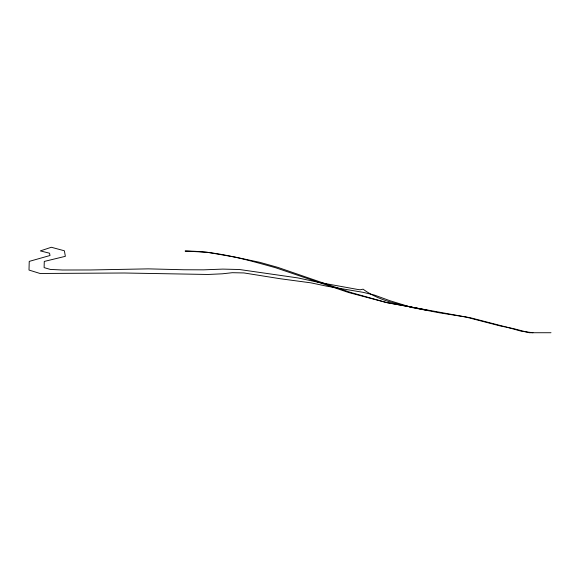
<?xml version="1.0" encoding="UTF-8"?>
<svg xmlns="http://www.w3.org/2000/svg" width="580" height="580" viewBox="0 0 580 580"><rect width="100%" height="100%" fill="white"/><g stroke="black" fill="none" stroke-linecap="round" stroke-linejoin="round"><path stroke-width="0.87" d="M551 332.731L529.279 332.731L513.416 328.592L500.177 325.931L465.385 316.912L386.512 302.571L348.623 292.516L275.761 267.786C246.333 259.543 215.956 250.93 185.107 251.06L207.372 252.293L236.263 257.324L259.862 262.349L277.834 267.38L350.9 292.516L386.686 302.571L413.989 307.596M319.058 282.431L358.041 289.521L360.18 289.79L363.073 289.173C378.167 300.331 396.959 304.029 415.012 307.842M415.273 307.893L427.707 310.365M415.715 307.937L426.851 310.177M319.043 282.431L297.794 277.907L239.446 269.512L222.771 269.106L203.536 269.838L183.882 269.758L148.379 268.866L90.538 269.968L62.466 270.005L50.286 269.417L44.109 267.626L44.276 261.435L65.359 256.324L64.38 250.785L51.33 247.268L40.325 250.908L49.554 253.199L49.989 255.512L29.232 261.392L29 270.055L40.02 273.477L124.417 273.006L207.937 274.47L222.263 273.811L232.304 272.702L243.919 272.933L280.162 278.726L310.902 282.844L326.678 286.165L363.189 292.349L374.484 295.089L389.803 300.687L412.264 307.596L439.821 312.881L469.981 317.651L505.26 326.772M532.969 332.731L521.514 331.274L506.209 327.011"/></g></svg>
